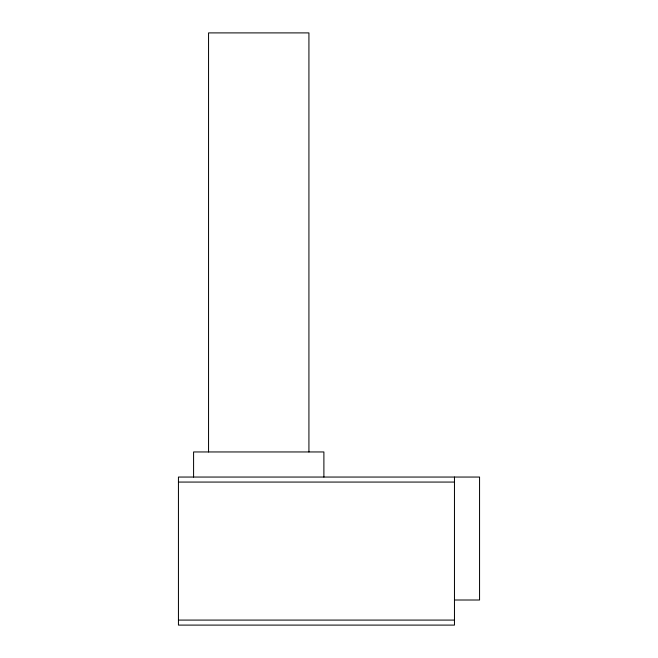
<?xml version="1.0" encoding="UTF-8"?>
<svg xmlns="http://www.w3.org/2000/svg" width="658" height="658" viewBox="0 0 658 658"><rect width="100%" height="100%" fill="white"/><g stroke="black" fill="none" stroke-linecap="round" stroke-linejoin="round"><path stroke-width="0.99" d="M178.441 482.067L454.464 482.067M454.464 600.006L479.559 600.006L479.559 477.05L178.441 477.05L178.441 625.1L454.464 625.1L454.464 477.05M178.441 620.083L454.464 620.083M323.892 477.05L323.892 451.956L193.584 451.956L193.584 477.05M308.923 451.956L308.923 32.9L208.553 32.9L208.553 451.956"/></g></svg>
